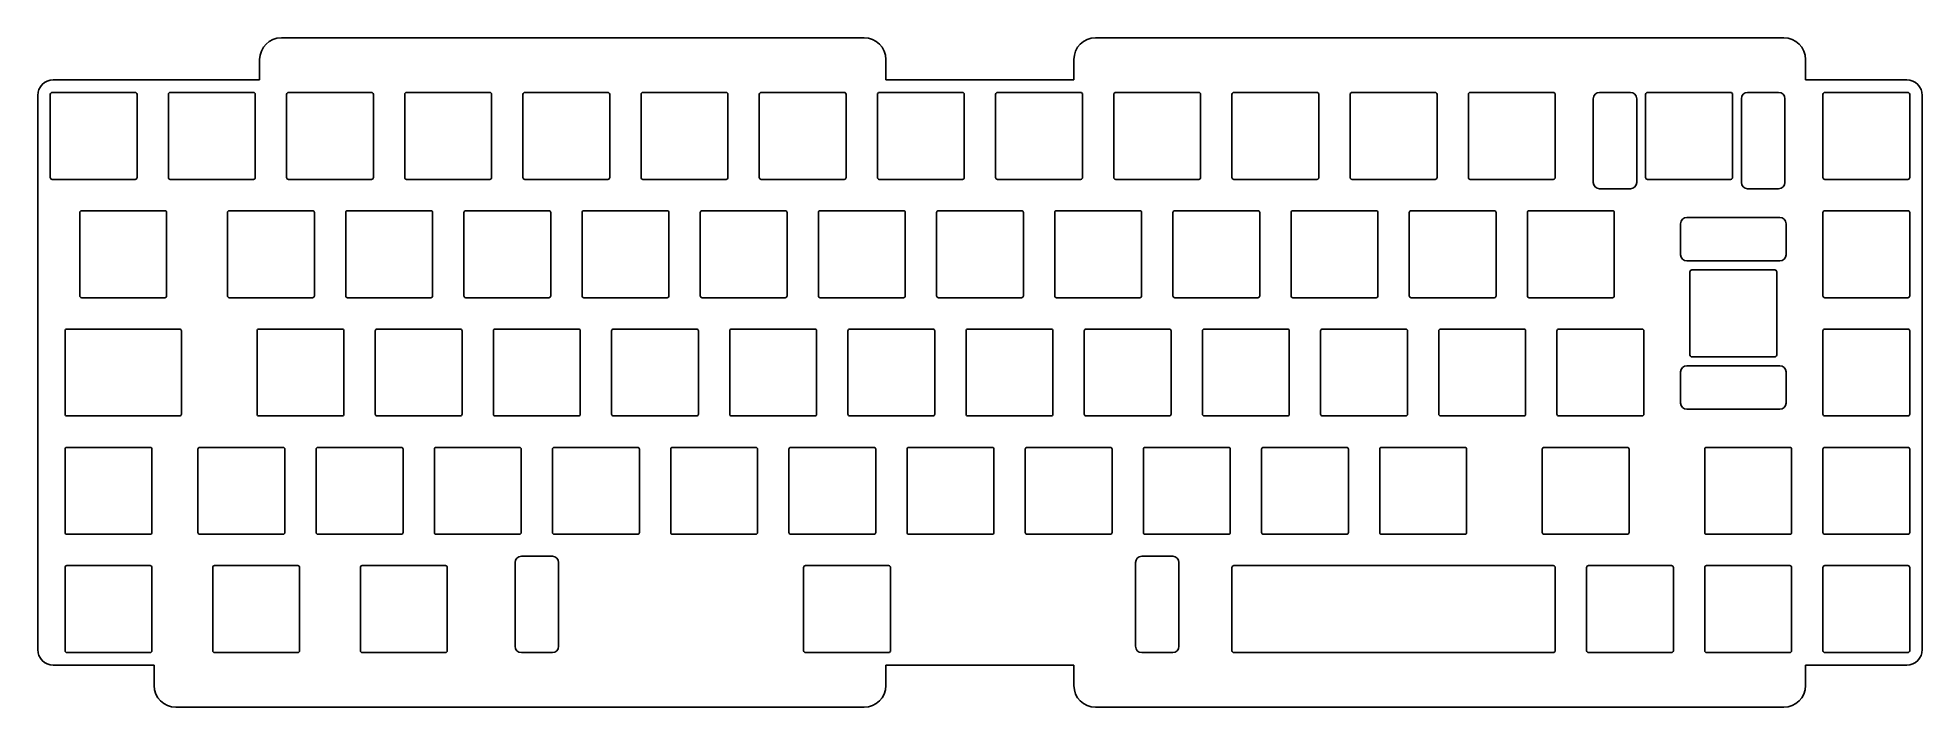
# Model space of a CAD drawing. Header units: millimetres. Extents: x -3 to 300, y -159 to -51.
import ezdxf

# ---------------------------------------------------------------- set-up
doc = ezdxf.new("R2010")
doc.units = ezdxf.units.MM
doc.layers.get('0').update_dxf_attribs({"linetype": 'CONTINUOUS'})

msp = doc.modelspace()

# ---------------------------------------------------------------- linework, layer by layer
for p, q in [((35.9, -51.31), (129.84, -51.31)), ((278.1, -51.31), (167.16, -51.31)), ((32.4, -54.81), (32.4, -58.1)), ((133.34, -54.81), (133.34, -58.1)), ((163.66, -54.81), (163.66, -58.1)), ((281.6, -54.81), (281.6, -58.1)), ((-3.38, -60.6), (-3.38, -149.85)), ((-1.36, -73.83), (-1.36, -60.43)), ((-1.06, -60.13), (12.34, -60.13)), ((-0.88, -58.1), (32.4, -58.1)), ((12.64, -60.43), (12.64, -73.83)), ((17.69, -73.83), (17.69, -60.43)), ((17.99, -60.13), (31.39, -60.13)), ((31.69, -60.43), (31.69, -73.83)), ((36.74, -73.83), (36.74, -60.43)), ((37.04, -60.13), (50.44, -60.13)), ((50.74, -60.43), (50.74, -73.83)), ((55.79, -73.83), (55.79, -60.43)), ((56.09, -60.13), (69.49, -60.13)), ((69.79, -60.43), (69.79, -73.83)), ((74.84, -73.83), (74.84, -60.43)), ((75.14, -60.13), (88.54, -60.13)), ((88.84, -60.43), (88.84, -73.83)), ((93.89, -73.83), (93.89, -60.43)), ((94.19, -60.13), (107.59, -60.13)), ((107.89, -60.43), (107.89, -73.83)), ((112.94, -73.83), (112.94, -60.43)), ((113.24, -60.13), (126.64, -60.13)), ((126.94, -60.43), (126.94, -73.83)), ((131.99, -73.83), (131.99, -60.43)), ((132.29, -60.13), (145.69, -60.13)), ((163.66, -58.1), (133.34, -58.1)), ((145.99, -60.43), (145.99, -73.83)), ((151.04, -73.83), (151.04, -60.43)), ((151.34, -60.13), (164.74, -60.13)), ((165.04, -60.43), (165.04, -73.83)), ((170.09, -73.83), (170.09, -60.43)), ((170.39, -60.13), (183.79, -60.13)), ((184.09, -60.43), (184.09, -73.83)), ((189.14, -73.83), (189.14, -60.43)), ((189.44, -60.13), (202.84, -60.13)), ((203.14, -60.43), (203.14, -73.83)), ((208.19, -73.83), (208.19, -60.43)), ((208.49, -60.13), (221.89, -60.13)), ((222.19, -60.43), (222.19, -73.83)), ((227.24, -73.83), (227.24, -60.43)), ((227.54, -60.13), (240.94, -60.13)), ((241.24, -60.43), (241.24, -73.83)), ((248.38, -60.13), (253.38, -60.13)), ((255.82, -73.83), (255.82, -60.43)), ((256.12, -60.13), (269.52, -60.13)), ((269.82, -60.43), (269.82, -73.83)), ((272.26, -60.13), (277.26, -60.13)), ((297.88, -58.1), (281.6, -58.1)), ((284.39, -73.83), (284.39, -60.43)), ((284.69, -60.13), (298.09, -60.13)), ((297.88, -58.1), (297.92, -58.1)), ((298.39, -60.43), (298.39, -73.83)), ((300.42, -149.85), (300.42, -60.6)), ((247.38, -74.63), (247.38, -61.13)), ((254.38, -61.13), (254.38, -74.63)), ((271.26, -74.63), (271.26, -61.13)), ((278.26, -61.13), (278.26, -74.63)), ((12.34, -74.13), (-1.06, -74.13)), ((31.39, -74.13), (17.99, -74.13)), ((50.44, -74.13), (37.04, -74.13)), ((69.49, -74.13), (56.09, -74.13)), ((88.54, -74.13), (75.14, -74.13)), ((107.59, -74.13), (94.19, -74.13)), ((126.64, -74.13), (113.24, -74.13)), ((145.69, -74.13), (132.29, -74.13)), ((164.74, -74.13), (151.34, -74.13)), ((183.79, -74.13), (170.39, -74.13)), ((202.84, -74.13), (189.44, -74.13)), ((221.89, -74.13), (208.49, -74.13)), ((240.94, -74.13), (227.54, -74.13)), ((253.38, -75.63), (248.38, -75.63)), ((269.52, -74.13), (256.12, -74.13)), ((277.26, -75.63), (272.26, -75.63)), ((298.09, -74.13), (284.69, -74.13)), ((3.41, -92.88), (3.41, -79.48)), ((3.71, -79.18), (17.11, -79.18)), ((17.41, -79.48), (17.41, -92.88)), ((27.22, -92.88), (27.22, -79.48)), ((27.52, -79.18), (40.92, -79.18)), ((41.22, -79.48), (41.22, -92.88)), ((46.27, -92.88), (46.27, -79.48)), ((46.57, -79.18), (59.97, -79.18)), ((60.27, -79.48), (60.27, -92.88)), ((65.32, -92.88), (65.32, -79.48)), ((65.62, -79.18), (79.02, -79.18)), ((79.32, -79.48), (79.32, -92.88)), ((84.37, -92.88), (84.37, -79.48)), ((84.67, -79.18), (98.07, -79.18)), ((98.37, -79.48), (98.37, -92.88)), ((103.42, -92.88), (103.42, -79.48)), ((103.72, -79.18), (117.12, -79.18)), ((117.42, -79.48), (117.42, -92.88)), ((122.47, -92.88), (122.47, -79.48)), ((122.77, -79.18), (136.17, -79.18)), ((136.47, -79.48), (136.47, -92.88)), ((141.52, -92.88), (141.52, -79.48)), ((141.82, -79.18), (155.22, -79.18)), ((155.52, -79.48), (155.52, -92.88)), ((160.57, -92.88), (160.57, -79.48)), ((160.87, -79.18), (174.27, -79.18)), ((174.57, -79.48), (174.57, -92.88)), ((179.62, -92.88), (179.62, -79.48)), ((179.92, -79.18), (193.32, -79.18)), ((193.62, -79.48), (193.62, -92.88)), ((198.67, -92.88), (198.67, -79.48)), ((198.97, -79.18), (212.37, -79.18)), ((212.67, -79.48), (212.67, -92.88)), ((217.72, -92.88), (217.72, -79.48)), ((218.02, -79.18), (231.42, -79.18)), ((231.72, -79.48), (231.72, -92.88)), ((236.77, -92.88), (236.77, -79.48)), ((237.07, -79.18), (250.47, -79.18)), ((250.77, -79.48), (250.77, -92.88)), ((261.46, -86.26), (261.46, -81.26)), ((277.46, -80.26), (262.46, -80.26)), ((278.46, -81.26), (278.46, -86.26)), ((284.39, -92.88), (284.39, -79.48)), ((284.69, -79.18), (298.09, -79.18)), ((298.39, -79.48), (298.39, -92.88)), ((262.46, -87.26), (277.46, -87.26)), ((262.96, -102.4), (262.96, -89)), ((263.26, -88.7), (276.66, -88.7)), ((276.96, -89), (276.96, -102.4)), ((17.11, -93.18), (3.71, -93.18)), ((40.92, -93.18), (27.52, -93.18)), ((59.97, -93.18), (46.57, -93.18)), ((79.02, -93.18), (65.62, -93.18)), ((98.07, -93.18), (84.67, -93.18)), ((117.12, -93.18), (103.72, -93.18)), ((136.17, -93.18), (122.77, -93.18)), ((155.22, -93.18), (141.82, -93.18)), ((174.27, -93.18), (160.87, -93.18)), ((193.32, -93.18), (179.92, -93.18)), ((212.37, -93.18), (198.97, -93.18)), ((231.42, -93.18), (218.02, -93.18)), ((250.47, -93.18), (237.07, -93.18)), ((298.09, -93.18), (284.69, -93.18)), ((1.03, -111.93), (1.03, -98.53)), ((1.33, -98.23), (19.49, -98.23)), ((19.79, -98.53), (19.79, -111.93)), ((31.98, -111.93), (31.98, -98.53)), ((32.28, -98.23), (45.68, -98.23)), ((45.98, -98.53), (45.98, -111.93)), ((51.03, -111.93), (51.03, -98.53)), ((51.33, -98.23), (64.73, -98.23)), ((65.03, -98.53), (65.03, -111.93)), ((70.08, -111.93), (70.08, -98.53)), ((70.38, -98.23), (83.78, -98.23)), ((84.08, -98.53), (84.08, -111.93)), ((89.13, -111.93), (89.13, -98.53)), ((89.43, -98.23), (102.83, -98.23)), ((103.13, -98.53), (103.13, -111.93)), ((108.18, -111.93), (108.18, -98.53)), ((108.48, -98.23), (121.88, -98.23)), ((122.18, -98.53), (122.18, -111.93)), ((127.23, -111.93), (127.23, -98.53)), ((127.53, -98.23), (140.93, -98.23)), ((141.23, -98.53), (141.23, -111.93)), ((146.28, -111.93), (146.28, -98.53)), ((146.58, -98.23), (159.98, -98.23)), ((160.28, -98.53), (160.28, -111.93)), ((165.33, -111.93), (165.33, -98.53)), ((165.63, -98.23), (179.03, -98.23)), ((179.33, -98.53), (179.33, -111.93)), ((184.38, -111.93), (184.38, -98.53)), ((184.68, -98.23), (198.08, -98.23)), ((198.38, -98.53), (198.38, -111.93)), ((203.43, -111.93), (203.43, -98.53)), ((203.73, -98.23), (217.13, -98.23)), ((217.43, -98.53), (217.43, -111.93)), ((222.48, -111.93), (222.48, -98.53)), ((222.78, -98.23), (236.18, -98.23)), ((236.48, -98.53), (236.48, -111.93)), ((241.53, -111.93), (241.53, -98.53)), ((241.83, -98.23), (255.23, -98.23)), ((255.53, -98.53), (255.53, -111.93)), ((284.39, -111.93), (284.39, -98.53)), ((284.69, -98.23), (298.09, -98.23)), ((298.39, -98.53), (298.39, -111.93)), ((276.66, -102.7), (263.26, -102.7)), ((261.46, -110.14), (261.46, -105.14)), ((262.46, -104.14), (277.46, -104.14)), ((278.46, -105.14), (278.46, -110.14)), ((19.49, -112.23), (1.33, -112.23)), ((45.68, -112.23), (32.28, -112.23)), ((64.73, -112.23), (51.33, -112.23)), ((83.78, -112.23), (70.38, -112.23)), ((102.83, -112.23), (89.43, -112.23)), ((121.88, -112.23), (108.48, -112.23)), ((140.93, -112.23), (127.53, -112.23)), ((159.98, -112.23), (146.58, -112.23)), ((179.03, -112.23), (165.63, -112.23)), ((198.08, -112.23), (184.68, -112.23)), ((217.13, -112.23), (203.73, -112.23)), ((236.18, -112.23), (222.78, -112.23)), ((255.23, -112.23), (241.83, -112.23)), ((277.46, -111.14), (262.46, -111.14)), ((298.09, -112.23), (284.69, -112.23)), ((1.03, -130.98), (1.03, -117.58)), ((1.33, -117.28), (14.73, -117.28)), ((15.03, -117.58), (15.03, -130.98)), ((22.46, -130.98), (22.46, -117.58)), ((22.76, -117.28), (36.16, -117.28)), ((36.46, -117.58), (36.46, -130.98)), ((41.51, -130.98), (41.51, -117.58)), ((41.81, -117.28), (55.21, -117.28)), ((55.51, -117.58), (55.51, -130.98)), ((60.56, -130.98), (60.56, -117.58)), ((60.86, -117.28), (74.26, -117.28)), ((74.56, -117.58), (74.56, -130.98)), ((79.61, -130.98), (79.61, -117.58)), ((79.91, -117.28), (93.31, -117.28)), ((93.61, -117.58), (93.61, -130.98)), ((98.66, -130.98), (98.66, -117.58)), ((98.96, -117.28), (112.36, -117.28)), ((112.66, -117.58), (112.66, -130.98)), ((117.71, -130.98), (117.71, -117.58)), ((118.01, -117.28), (131.41, -117.28)), ((131.71, -117.58), (131.71, -130.98)), ((136.76, -130.98), (136.76, -117.58)), ((137.06, -117.28), (150.46, -117.28)), ((150.76, -117.58), (150.76, -130.98)), ((155.81, -130.98), (155.81, -117.58)), ((156.11, -117.28), (169.51, -117.28)), ((169.81, -117.58), (169.81, -130.98)), ((174.86, -130.98), (174.86, -117.58)), ((175.16, -117.28), (188.56, -117.28)), ((188.86, -117.58), (188.86, -130.98)), ((193.91, -130.98), (193.91, -117.58)), ((194.21, -117.28), (207.61, -117.28)), ((207.91, -117.58), (207.91, -130.98)), ((212.96, -130.98), (212.96, -117.58)), ((213.26, -117.28), (226.66, -117.28)), ((226.96, -117.58), (226.96, -130.98)), ((239.15, -130.98), (239.15, -117.58)), ((239.45, -117.28), (252.85, -117.28)), ((253.15, -117.58), (253.15, -130.98)), ((265.34, -130.98), (265.34, -117.58)), ((265.64, -117.28), (279.04, -117.28)), ((279.34, -117.58), (279.34, -130.98)), ((284.39, -130.98), (284.39, -117.58)), ((284.69, -117.28), (298.09, -117.28)), ((298.39, -117.58), (298.39, -130.98)), ((14.73, -131.28), (1.33, -131.28)), ((36.16, -131.28), (22.76, -131.28)), ((55.21, -131.28), (41.81, -131.28)), ((74.26, -131.28), (60.86, -131.28)), ((93.31, -131.28), (79.91, -131.28)), ((112.36, -131.28), (98.96, -131.28)), ((131.41, -131.28), (118.01, -131.28)), ((150.46, -131.28), (137.06, -131.28)), ((169.51, -131.28), (156.11, -131.28)), ((188.56, -131.28), (175.16, -131.28)), ((207.61, -131.28), (194.21, -131.28)), ((226.66, -131.28), (213.26, -131.28)), ((252.85, -131.28), (239.45, -131.28)), ((279.04, -131.28), (265.64, -131.28)), ((298.09, -131.28), (284.69, -131.28)), ((1.03, -150.03), (1.03, -136.63)), ((1.33, -136.33), (14.73, -136.33)), ((15.03, -136.63), (15.03, -150.03)), ((24.84, -150.03), (24.84, -136.63)), ((25.14, -136.33), (38.54, -136.33)), ((38.84, -136.63), (38.84, -150.03)), ((48.65, -150.03), (48.65, -136.63)), ((48.95, -136.33), (62.35, -136.33)), ((62.65, -136.63), (62.65, -150.03)), ((73.59, -149.33), (73.59, -135.83)), ((74.59, -134.83), (79.59, -134.83)), ((80.59, -135.83), (80.59, -149.33)), ((120.09, -150.03), (120.09, -136.63)), ((120.39, -136.33), (133.79, -136.33)), ((134.09, -136.63), (134.09, -150.03)), ((173.59, -149.33), (173.59, -135.83)), ((174.59, -134.83), (179.59, -134.83)), ((180.59, -135.83), (180.59, -149.33)), ((189.14, -150.03), (189.14, -136.63)), ((189.44, -136.33), (240.94, -136.33)), ((241.24, -136.63), (241.24, -150.03)), ((246.29, -150.03), (246.29, -136.63)), ((246.59, -136.33), (259.99, -136.33)), ((260.29, -136.63), (260.29, -150.03)), ((265.34, -136.63), (265.34, -150.03)), ((265.64, -136.33), (279.04, -136.33)), ((279.34, -136.63), (279.34, -150.03)), ((284.39, -150.03), (284.39, -136.63)), ((284.69, -136.33), (298.09, -136.33)), ((298.39, -136.63), (298.39, -150.03)), ((14.73, -150.33), (1.33, -150.33)), ((38.54, -150.33), (25.14, -150.33)), ((62.35, -150.33), (48.95, -150.33)), ((79.59, -150.33), (74.59, -150.33)), ((133.79, -150.33), (120.39, -150.33)), ((179.59, -150.33), (174.59, -150.33)), ((240.94, -150.33), (189.44, -150.33)), ((259.99, -150.33), (246.59, -150.33)), ((279.04, -150.33), (265.64, -150.33)), ((298.09, -150.33), (284.69, -150.33)), ((-0.88, -152.35), (15.4, -152.35)), ((15.4, -155.65), (15.4, -152.35)), ((163.66, -152.35), (133.34, -152.35)), ((133.34, -155.65), (133.34, -152.35)), ((163.66, -155.65), (163.66, -152.35)), ((297.88, -152.35), (281.6, -152.35)), ((281.6, -155.65), (281.6, -152.35)), ((297.88, -152.35), (297.92, -152.35)), ((18.9, -159.15), (129.84, -159.15)), ((278.1, -159.15), (167.16, -159.15))]:
    msp.add_line(p, q)
for centre, radius, start, end in [((35.9, -54.81), 3.5, 90, 180), ((129.84, -54.81), 3.5, 0, 90), ((167.16, -54.81), 3.5, 90, 180), ((278.1, -54.81), 3.5, 0, 90), ((-0.88, -60.6), 2.5, 90, 180), ((297.92, -60.6), 2.5, 0, 90), ((-0.88, -149.85), 2.5, 180, 270), ((297.92, -149.85), 2.5, -90, 0), ((18.9, -155.65), 3.5, 180, 270), ((129.84, -155.65), 3.5, -90, 0), ((167.16, -155.65), 3.5, 180, 270), ((278.1, -155.65), 3.5, -90, 0)]:
    msp.add_arc(centre, radius, start, end)
for points in [[(-1.06, -60.13), (-1.22, -60.13), (-1.36, -60.26), (-1.36, -60.43)], [(12.64, -60.43), (12.64, -60.26), (12.51, -60.13), (12.34, -60.13)], [(17.99, -60.13), (17.83, -60.13), (17.69, -60.26), (17.69, -60.43)], [(31.69, -60.43), (31.69, -60.26), (31.56, -60.13), (31.39, -60.13)], [(37.04, -60.13), (36.88, -60.13), (36.74, -60.26), (36.74, -60.43)], [(50.74, -60.43), (50.74, -60.26), (50.61, -60.13), (50.44, -60.13)], [(56.09, -60.13), (55.93, -60.13), (55.79, -60.26), (55.79, -60.43)], [(69.79, -60.43), (69.79, -60.26), (69.66, -60.13), (69.49, -60.13)], [(75.14, -60.13), (74.98, -60.13), (74.84, -60.26), (74.84, -60.43)], [(88.84, -60.43), (88.84, -60.26), (88.71, -60.13), (88.54, -60.13)], [(94.19, -60.13), (94.03, -60.13), (93.89, -60.26), (93.89, -60.43)], [(107.89, -60.43), (107.89, -60.26), (107.76, -60.13), (107.59, -60.13)], [(113.24, -60.13), (113.08, -60.13), (112.94, -60.26), (112.94, -60.43)], [(126.94, -60.43), (126.94, -60.26), (126.81, -60.13), (126.64, -60.13)], [(132.29, -60.13), (132.13, -60.13), (131.99, -60.26), (131.99, -60.43)], [(145.99, -60.43), (145.99, -60.26), (145.86, -60.13), (145.69, -60.13)], [(151.34, -60.13), (151.18, -60.13), (151.04, -60.26), (151.04, -60.43)], [(165.04, -60.43), (165.04, -60.26), (164.91, -60.13), (164.74, -60.13)], [(170.39, -60.13), (170.23, -60.13), (170.09, -60.26), (170.09, -60.43)], [(184.09, -60.43), (184.09, -60.26), (183.96, -60.13), (183.79, -60.13)], [(189.44, -60.13), (189.28, -60.13), (189.14, -60.26), (189.14, -60.43)], [(203.14, -60.43), (203.14, -60.26), (203.01, -60.13), (202.84, -60.13)], [(208.49, -60.13), (208.33, -60.13), (208.19, -60.26), (208.19, -60.43)], [(222.19, -60.43), (222.19, -60.26), (222.06, -60.13), (221.89, -60.13)], [(227.54, -60.13), (227.38, -60.13), (227.24, -60.26), (227.24, -60.43)], [(241.24, -60.43), (241.24, -60.26), (241.11, -60.13), (240.94, -60.13)], [(248.38, -60.13), (247.83, -60.13), (247.38, -60.57), (247.38, -61.13)], [(254.38, -61.13), (254.38, -60.57), (253.93, -60.13), (253.38, -60.13)], [(256.12, -60.13), (255.95, -60.13), (255.82, -60.26), (255.82, -60.43)], [(269.82, -60.43), (269.82, -60.26), (269.69, -60.13), (269.52, -60.13)], [(272.26, -60.13), (271.71, -60.13), (271.26, -60.57), (271.26, -61.13)], [(278.26, -61.13), (278.26, -60.57), (277.81, -60.13), (277.26, -60.13)], [(284.69, -60.13), (284.53, -60.13), (284.39, -60.26), (284.39, -60.43)], [(298.39, -60.43), (298.39, -60.26), (298.26, -60.13), (298.09, -60.13)], [(-1.36, -73.83), (-1.36, -73.99), (-1.22, -74.13), (-1.06, -74.13)], [(12.34, -74.13), (12.51, -74.13), (12.64, -73.99), (12.64, -73.83)], [(17.69, -73.83), (17.69, -73.99), (17.83, -74.13), (17.99, -74.13)], [(31.39, -74.13), (31.56, -74.13), (31.69, -73.99), (31.69, -73.83)], [(36.74, -73.83), (36.74, -73.99), (36.88, -74.13), (37.04, -74.13)], [(50.44, -74.13), (50.61, -74.13), (50.74, -73.99), (50.74, -73.83)], [(55.79, -73.83), (55.79, -73.99), (55.93, -74.13), (56.09, -74.13)], [(69.49, -74.13), (69.66, -74.13), (69.79, -73.99), (69.79, -73.83)], [(74.84, -73.83), (74.84, -73.99), (74.98, -74.13), (75.14, -74.13)], [(88.54, -74.13), (88.71, -74.13), (88.84, -73.99), (88.84, -73.83)], [(93.89, -73.83), (93.89, -73.99), (94.03, -74.13), (94.19, -74.13)], [(107.59, -74.13), (107.76, -74.13), (107.89, -73.99), (107.89, -73.83)], [(112.94, -73.83), (112.94, -73.99), (113.08, -74.13), (113.24, -74.13)], [(126.64, -74.13), (126.81, -74.13), (126.94, -73.99), (126.94, -73.83)], [(131.99, -73.83), (131.99, -73.99), (132.13, -74.13), (132.29, -74.13)], [(145.69, -74.13), (145.86, -74.13), (145.99, -73.99), (145.99, -73.83)], [(151.04, -73.83), (151.04, -73.99), (151.18, -74.13), (151.34, -74.13)], [(164.74, -74.13), (164.91, -74.13), (165.04, -73.99), (165.04, -73.83)], [(170.09, -73.83), (170.09, -73.99), (170.23, -74.13), (170.39, -74.13)], [(183.79, -74.13), (183.96, -74.13), (184.09, -73.99), (184.09, -73.83)], [(189.14, -73.83), (189.14, -73.99), (189.28, -74.13), (189.44, -74.13)], [(202.84, -74.13), (203.01, -74.13), (203.14, -73.99), (203.14, -73.83)], [(208.19, -73.83), (208.19, -73.99), (208.33, -74.13), (208.49, -74.13)], [(221.89, -74.13), (222.06, -74.13), (222.19, -73.99), (222.19, -73.83)], [(227.24, -73.83), (227.24, -73.99), (227.38, -74.13), (227.54, -74.13)], [(240.94, -74.13), (241.11, -74.13), (241.24, -73.99), (241.24, -73.83)], [(247.38, -74.63), (247.38, -75.18), (247.83, -75.63), (248.38, -75.63)], [(253.38, -75.63), (253.93, -75.63), (254.38, -75.18), (254.38, -74.63)], [(255.82, -73.83), (255.82, -73.99), (255.95, -74.13), (256.12, -74.13)], [(269.52, -74.13), (269.69, -74.13), (269.82, -73.99), (269.82, -73.83)], [(271.26, -74.63), (271.26, -75.18), (271.71, -75.63), (272.26, -75.63)], [(277.26, -75.63), (277.81, -75.63), (278.26, -75.18), (278.26, -74.63)], [(284.39, -73.83), (284.39, -73.99), (284.53, -74.13), (284.69, -74.13)], [(298.09, -74.13), (298.26, -74.13), (298.39, -73.99), (298.39, -73.83)], [(3.71, -79.18), (3.54, -79.18), (3.41, -79.31), (3.41, -79.48)], [(17.41, -79.48), (17.41, -79.31), (17.27, -79.18), (17.11, -79.18)], [(27.52, -79.18), (27.35, -79.18), (27.22, -79.31), (27.22, -79.48)], [(41.22, -79.48), (41.22, -79.31), (41.09, -79.18), (40.92, -79.18)], [(46.57, -79.18), (46.4, -79.18), (46.27, -79.31), (46.27, -79.48)], [(60.27, -79.48), (60.27, -79.31), (60.14, -79.18), (59.97, -79.18)], [(65.62, -79.18), (65.45, -79.18), (65.32, -79.31), (65.32, -79.48)], [(79.32, -79.48), (79.32, -79.31), (79.19, -79.18), (79.02, -79.18)], [(84.67, -79.18), (84.5, -79.18), (84.37, -79.31), (84.37, -79.48)], [(98.37, -79.48), (98.37, -79.31), (98.24, -79.18), (98.07, -79.18)], [(103.72, -79.18), (103.55, -79.18), (103.42, -79.31), (103.42, -79.48)], [(117.42, -79.48), (117.42, -79.31), (117.29, -79.18), (117.12, -79.18)], [(122.77, -79.18), (122.6, -79.18), (122.47, -79.31), (122.47, -79.48)], [(136.47, -79.48), (136.47, -79.31), (136.34, -79.18), (136.17, -79.18)], [(141.82, -79.18), (141.65, -79.18), (141.52, -79.31), (141.52, -79.48)], [(155.52, -79.48), (155.52, -79.31), (155.39, -79.18), (155.22, -79.18)], [(160.87, -79.18), (160.7, -79.18), (160.57, -79.31), (160.57, -79.48)], [(174.57, -79.48), (174.57, -79.31), (174.44, -79.18), (174.27, -79.18)], [(179.92, -79.18), (179.75, -79.18), (179.62, -79.31), (179.62, -79.48)], [(193.62, -79.48), (193.62, -79.31), (193.49, -79.18), (193.32, -79.18)], [(198.97, -79.18), (198.8, -79.18), (198.67, -79.31), (198.67, -79.48)], [(212.67, -79.48), (212.67, -79.31), (212.54, -79.18), (212.37, -79.18)], [(218.02, -79.18), (217.85, -79.18), (217.72, -79.31), (217.72, -79.48)], [(231.72, -79.48), (231.72, -79.31), (231.59, -79.18), (231.42, -79.18)], [(237.07, -79.18), (236.9, -79.18), (236.77, -79.31), (236.77, -79.48)], [(250.77, -79.48), (250.77, -79.31), (250.64, -79.18), (250.47, -79.18)], [(262.46, -80.26), (261.91, -80.26), (261.46, -80.71), (261.46, -81.26)], [(278.46, -81.26), (278.46, -80.71), (278.02, -80.26), (277.46, -80.26)], [(284.69, -79.18), (284.53, -79.18), (284.39, -79.31), (284.39, -79.48)], [(298.39, -79.48), (298.39, -79.31), (298.26, -79.18), (298.09, -79.18)], [(261.46, -86.26), (261.46, -86.82), (261.91, -87.26), (262.46, -87.26)], [(277.46, -87.26), (278.02, -87.26), (278.46, -86.82), (278.46, -86.26)], [(263.26, -88.7), (263.1, -88.7), (262.96, -88.84), (262.96, -89)], [(276.96, -89), (276.96, -88.84), (276.83, -88.7), (276.66, -88.7)], [(3.41, -92.88), (3.41, -93.04), (3.54, -93.18), (3.71, -93.18)], [(17.11, -93.18), (17.27, -93.18), (17.41, -93.04), (17.41, -92.88)], [(27.22, -92.88), (27.22, -93.04), (27.35, -93.18), (27.52, -93.18)], [(40.92, -93.18), (41.09, -93.18), (41.22, -93.04), (41.22, -92.88)], [(46.27, -92.88), (46.27, -93.04), (46.4, -93.18), (46.57, -93.18)], [(59.97, -93.18), (60.14, -93.18), (60.27, -93.04), (60.27, -92.88)], [(65.32, -92.88), (65.32, -93.04), (65.45, -93.18), (65.62, -93.18)], [(79.02, -93.18), (79.19, -93.18), (79.32, -93.04), (79.32, -92.88)], [(84.37, -92.88), (84.37, -93.04), (84.5, -93.18), (84.67, -93.18)], [(98.07, -93.18), (98.24, -93.18), (98.37, -93.04), (98.37, -92.88)], [(103.42, -92.88), (103.42, -93.04), (103.55, -93.18), (103.72, -93.18)], [(117.12, -93.18), (117.29, -93.18), (117.42, -93.04), (117.42, -92.88)], [(122.47, -92.88), (122.47, -93.04), (122.6, -93.18), (122.77, -93.18)], [(136.17, -93.18), (136.34, -93.18), (136.47, -93.04), (136.47, -92.88)], [(141.52, -92.88), (141.52, -93.04), (141.65, -93.18), (141.82, -93.18)], [(155.22, -93.18), (155.39, -93.18), (155.52, -93.04), (155.52, -92.88)], [(160.57, -92.88), (160.57, -93.04), (160.7, -93.18), (160.87, -93.18)], [(174.27, -93.18), (174.44, -93.18), (174.57, -93.04), (174.57, -92.88)], [(179.62, -92.88), (179.62, -93.04), (179.75, -93.18), (179.92, -93.18)], [(193.32, -93.18), (193.49, -93.18), (193.62, -93.04), (193.62, -92.88)], [(198.67, -92.88), (198.67, -93.04), (198.8, -93.18), (198.97, -93.18)], [(212.37, -93.18), (212.54, -93.18), (212.67, -93.04), (212.67, -92.88)], [(217.72, -92.88), (217.72, -93.04), (217.85, -93.18), (218.02, -93.18)], [(231.42, -93.18), (231.59, -93.18), (231.72, -93.04), (231.72, -92.88)], [(236.77, -92.88), (236.77, -93.04), (236.9, -93.18), (237.07, -93.18)], [(250.47, -93.18), (250.64, -93.18), (250.77, -93.04), (250.77, -92.88)], [(284.39, -92.88), (284.39, -93.04), (284.53, -93.18), (284.69, -93.18)], [(298.09, -93.18), (298.26, -93.18), (298.39, -93.04), (298.39, -92.88)], [(1.33, -98.23), (1.16, -98.23), (1.03, -98.36), (1.03, -98.53)], [(19.79, -98.53), (19.79, -98.36), (19.65, -98.23), (19.49, -98.23)], [(32.28, -98.23), (32.12, -98.23), (31.98, -98.36), (31.98, -98.53)], [(45.98, -98.53), (45.98, -98.36), (45.85, -98.23), (45.68, -98.23)], [(51.33, -98.23), (51.17, -98.23), (51.03, -98.36), (51.03, -98.53)], [(65.03, -98.53), (65.03, -98.36), (64.9, -98.23), (64.73, -98.23)], [(70.38, -98.23), (70.22, -98.23), (70.08, -98.36), (70.08, -98.53)], [(84.08, -98.53), (84.08, -98.36), (83.95, -98.23), (83.78, -98.23)], [(89.43, -98.23), (89.27, -98.23), (89.13, -98.36), (89.13, -98.53)], [(103.13, -98.53), (103.13, -98.36), (103, -98.23), (102.83, -98.23)], [(108.48, -98.23), (108.32, -98.23), (108.18, -98.36), (108.18, -98.53)], [(122.18, -98.53), (122.18, -98.36), (122.05, -98.23), (121.88, -98.23)], [(127.53, -98.23), (127.37, -98.23), (127.23, -98.36), (127.23, -98.53)], [(141.23, -98.53), (141.23, -98.36), (141.1, -98.23), (140.93, -98.23)], [(146.58, -98.23), (146.42, -98.23), (146.28, -98.36), (146.28, -98.53)], [(160.28, -98.53), (160.28, -98.36), (160.15, -98.23), (159.98, -98.23)], [(165.63, -98.23), (165.47, -98.23), (165.33, -98.36), (165.33, -98.53)], [(179.33, -98.53), (179.33, -98.36), (179.2, -98.23), (179.03, -98.23)], [(184.68, -98.23), (184.52, -98.23), (184.38, -98.36), (184.38, -98.53)], [(198.38, -98.53), (198.38, -98.36), (198.25, -98.23), (198.08, -98.23)], [(203.73, -98.23), (203.57, -98.23), (203.43, -98.36), (203.43, -98.53)], [(217.43, -98.53), (217.43, -98.36), (217.3, -98.23), (217.13, -98.23)], [(222.78, -98.23), (222.62, -98.23), (222.48, -98.36), (222.48, -98.53)], [(236.48, -98.53), (236.48, -98.36), (236.35, -98.23), (236.18, -98.23)], [(241.83, -98.23), (241.67, -98.23), (241.53, -98.36), (241.53, -98.53)], [(255.53, -98.53), (255.53, -98.36), (255.4, -98.23), (255.23, -98.23)], [(284.69, -98.23), (284.53, -98.23), (284.39, -98.36), (284.39, -98.53)], [(298.39, -98.53), (298.39, -98.36), (298.26, -98.23), (298.09, -98.23)], [(262.96, -102.4), (262.96, -102.57), (263.1, -102.7), (263.26, -102.7)], [(276.66, -102.7), (276.83, -102.7), (276.96, -102.57), (276.96, -102.4)], [(262.46, -104.14), (261.91, -104.14), (261.46, -104.59), (261.46, -105.14)], [(278.46, -105.14), (278.46, -104.59), (278.02, -104.14), (277.46, -104.14)], [(1.03, -111.93), (1.03, -112.09), (1.16, -112.23), (1.33, -112.23)], [(19.49, -112.23), (19.65, -112.23), (19.79, -112.09), (19.79, -111.93)], [(31.98, -111.93), (31.98, -112.09), (32.12, -112.23), (32.28, -112.23)], [(45.68, -112.23), (45.85, -112.23), (45.98, -112.09), (45.98, -111.93)], [(51.03, -111.93), (51.03, -112.09), (51.17, -112.23), (51.33, -112.23)], [(64.73, -112.23), (64.9, -112.23), (65.03, -112.09), (65.03, -111.93)], [(70.08, -111.93), (70.08, -112.09), (70.22, -112.23), (70.38, -112.23)], [(83.78, -112.23), (83.95, -112.23), (84.08, -112.09), (84.08, -111.93)], [(89.13, -111.93), (89.13, -112.09), (89.27, -112.23), (89.43, -112.23)], [(102.83, -112.23), (103, -112.23), (103.13, -112.09), (103.13, -111.93)], [(108.18, -111.93), (108.18, -112.09), (108.32, -112.23), (108.48, -112.23)], [(121.88, -112.23), (122.05, -112.23), (122.18, -112.09), (122.18, -111.93)], [(127.23, -111.93), (127.23, -112.09), (127.37, -112.23), (127.53, -112.23)], [(140.93, -112.23), (141.1, -112.23), (141.23, -112.09), (141.23, -111.93)], [(146.28, -111.93), (146.28, -112.09), (146.42, -112.23), (146.58, -112.23)], [(159.98, -112.23), (160.15, -112.23), (160.28, -112.09), (160.28, -111.93)], [(165.33, -111.93), (165.33, -112.09), (165.47, -112.23), (165.63, -112.23)], [(179.03, -112.23), (179.2, -112.23), (179.33, -112.09), (179.33, -111.93)], [(184.38, -111.93), (184.38, -112.09), (184.52, -112.23), (184.68, -112.23)], [(198.08, -112.23), (198.25, -112.23), (198.38, -112.09), (198.38, -111.93)], [(203.43, -111.93), (203.43, -112.09), (203.57, -112.23), (203.73, -112.23)], [(217.13, -112.23), (217.3, -112.23), (217.43, -112.09), (217.43, -111.93)], [(222.48, -111.93), (222.48, -112.09), (222.62, -112.23), (222.78, -112.23)], [(236.18, -112.23), (236.35, -112.23), (236.48, -112.09), (236.48, -111.93)], [(241.53, -111.93), (241.53, -112.09), (241.67, -112.23), (241.83, -112.23)], [(255.23, -112.23), (255.4, -112.23), (255.53, -112.09), (255.53, -111.93)], [(261.46, -110.14), (261.46, -110.69), (261.91, -111.14), (262.46, -111.14)], [(277.46, -111.14), (278.02, -111.14), (278.46, -110.69), (278.46, -110.14)], [(284.39, -111.93), (284.39, -112.09), (284.53, -112.23), (284.69, -112.23)], [(298.09, -112.23), (298.26, -112.23), (298.39, -112.09), (298.39, -111.93)], [(1.33, -117.28), (1.16, -117.28), (1.03, -117.41), (1.03, -117.58)], [(15.03, -117.58), (15.03, -117.41), (14.89, -117.28), (14.73, -117.28)], [(22.76, -117.28), (22.59, -117.28), (22.46, -117.41), (22.46, -117.58)], [(36.46, -117.58), (36.46, -117.41), (36.32, -117.28), (36.16, -117.28)], [(41.81, -117.28), (41.64, -117.28), (41.51, -117.41), (41.51, -117.58)], [(55.51, -117.58), (55.51, -117.41), (55.37, -117.28), (55.21, -117.28)], [(60.86, -117.28), (60.69, -117.28), (60.56, -117.41), (60.56, -117.58)], [(74.56, -117.58), (74.56, -117.41), (74.42, -117.28), (74.26, -117.28)], [(79.91, -117.28), (79.74, -117.28), (79.61, -117.41), (79.61, -117.58)], [(93.61, -117.58), (93.61, -117.41), (93.47, -117.28), (93.31, -117.28)], [(98.96, -117.28), (98.79, -117.28), (98.66, -117.41), (98.66, -117.58)], [(112.66, -117.58), (112.66, -117.41), (112.52, -117.28), (112.36, -117.28)], [(118.01, -117.28), (117.84, -117.28), (117.71, -117.41), (117.71, -117.58)], [(131.71, -117.58), (131.71, -117.41), (131.57, -117.28), (131.41, -117.28)], [(137.06, -117.28), (136.89, -117.28), (136.76, -117.41), (136.76, -117.58)], [(150.76, -117.58), (150.76, -117.41), (150.62, -117.28), (150.46, -117.28)], [(156.11, -117.28), (155.94, -117.28), (155.81, -117.41), (155.81, -117.58)], [(169.81, -117.58), (169.81, -117.41), (169.67, -117.28), (169.51, -117.28)], [(175.16, -117.28), (174.99, -117.28), (174.86, -117.41), (174.86, -117.58)], [(188.86, -117.58), (188.86, -117.41), (188.72, -117.28), (188.56, -117.28)], [(194.21, -117.28), (194.04, -117.28), (193.91, -117.41), (193.91, -117.58)], [(207.91, -117.58), (207.91, -117.41), (207.77, -117.28), (207.61, -117.28)], [(213.26, -117.28), (213.09, -117.28), (212.96, -117.41), (212.96, -117.58)], [(226.96, -117.58), (226.96, -117.41), (226.82, -117.28), (226.66, -117.28)], [(239.45, -117.28), (239.28, -117.28), (239.15, -117.41), (239.15, -117.58)], [(253.15, -117.58), (253.15, -117.41), (253.02, -117.28), (252.85, -117.28)], [(265.64, -117.28), (265.48, -117.28), (265.34, -117.41), (265.34, -117.58)], [(279.34, -117.58), (279.34, -117.41), (279.21, -117.28), (279.04, -117.28)], [(284.69, -117.28), (284.53, -117.28), (284.39, -117.41), (284.39, -117.58)], [(298.39, -117.58), (298.39, -117.41), (298.26, -117.28), (298.09, -117.28)], [(1.03, -130.98), (1.03, -131.14), (1.16, -131.28), (1.33, -131.28)], [(14.73, -131.28), (14.89, -131.28), (15.03, -131.14), (15.03, -130.98)], [(22.46, -130.98), (22.46, -131.14), (22.59, -131.28), (22.76, -131.28)], [(36.16, -131.28), (36.32, -131.28), (36.46, -131.14), (36.46, -130.98)], [(41.51, -130.98), (41.51, -131.14), (41.64, -131.28), (41.81, -131.28)], [(55.21, -131.28), (55.37, -131.28), (55.51, -131.14), (55.51, -130.98)], [(60.56, -130.98), (60.56, -131.14), (60.69, -131.28), (60.86, -131.28)], [(74.26, -131.28), (74.42, -131.28), (74.56, -131.14), (74.56, -130.98)], [(79.61, -130.98), (79.61, -131.14), (79.74, -131.28), (79.91, -131.28)], [(93.31, -131.28), (93.47, -131.28), (93.61, -131.14), (93.61, -130.98)], [(98.66, -130.98), (98.66, -131.14), (98.79, -131.28), (98.96, -131.28)], [(112.36, -131.28), (112.52, -131.28), (112.66, -131.14), (112.66, -130.98)], [(117.71, -130.98), (117.71, -131.14), (117.84, -131.28), (118.01, -131.28)], [(131.41, -131.28), (131.57, -131.28), (131.71, -131.14), (131.71, -130.98)], [(136.76, -130.98), (136.76, -131.14), (136.89, -131.28), (137.06, -131.28)], [(150.46, -131.28), (150.62, -131.28), (150.76, -131.14), (150.76, -130.98)], [(155.81, -130.98), (155.81, -131.14), (155.94, -131.28), (156.11, -131.28)], [(169.51, -131.28), (169.67, -131.28), (169.81, -131.14), (169.81, -130.98)], [(174.86, -130.98), (174.86, -131.14), (174.99, -131.28), (175.16, -131.28)], [(188.56, -131.28), (188.72, -131.28), (188.86, -131.14), (188.86, -130.98)], [(193.91, -130.98), (193.91, -131.14), (194.04, -131.28), (194.21, -131.28)], [(207.61, -131.28), (207.77, -131.28), (207.91, -131.14), (207.91, -130.98)], [(212.96, -130.98), (212.96, -131.14), (213.09, -131.28), (213.26, -131.28)], [(226.66, -131.28), (226.82, -131.28), (226.96, -131.14), (226.96, -130.98)], [(239.15, -130.98), (239.15, -131.14), (239.28, -131.28), (239.45, -131.28)], [(252.85, -131.28), (253.02, -131.28), (253.15, -131.14), (253.15, -130.98)], [(265.34, -130.98), (265.34, -131.14), (265.48, -131.28), (265.64, -131.28)], [(279.04, -131.28), (279.21, -131.28), (279.34, -131.14), (279.34, -130.98)], [(284.39, -130.98), (284.39, -131.14), (284.53, -131.28), (284.69, -131.28)], [(298.09, -131.28), (298.26, -131.28), (298.39, -131.14), (298.39, -130.98)], [(1.33, -136.33), (1.16, -136.33), (1.03, -136.46), (1.03, -136.63)], [(15.03, -136.63), (15.03, -136.46), (14.89, -136.33), (14.73, -136.33)], [(25.14, -136.33), (24.97, -136.33), (24.84, -136.46), (24.84, -136.63)], [(38.84, -136.63), (38.84, -136.46), (38.7, -136.33), (38.54, -136.33)], [(48.95, -136.33), (48.78, -136.33), (48.65, -136.46), (48.65, -136.63)], [(62.65, -136.63), (62.65, -136.46), (62.52, -136.33), (62.35, -136.33)], [(74.59, -134.83), (74.03, -134.83), (73.59, -135.27), (73.59, -135.83)], [(80.59, -135.83), (80.59, -135.27), (80.14, -134.83), (79.59, -134.83)], [(120.39, -136.33), (120.22, -136.33), (120.09, -136.46), (120.09, -136.63)], [(134.09, -136.63), (134.09, -136.46), (133.95, -136.33), (133.79, -136.33)], [(174.59, -134.83), (174.03, -134.83), (173.59, -135.27), (173.59, -135.83)], [(180.59, -135.83), (180.59, -135.27), (180.14, -134.83), (179.59, -134.83)], [(189.44, -136.33), (189.28, -136.33), (189.14, -136.46), (189.14, -136.63)], [(241.24, -136.63), (241.24, -136.46), (241.11, -136.33), (240.94, -136.33)], [(246.59, -136.33), (246.43, -136.33), (246.29, -136.46), (246.29, -136.63)], [(260.29, -136.63), (260.29, -136.46), (260.16, -136.33), (259.99, -136.33)], [(265.64, -136.33), (265.48, -136.33), (265.34, -136.46), (265.34, -136.63)], [(279.34, -136.63), (279.34, -136.46), (279.21, -136.33), (279.04, -136.33)], [(284.69, -136.33), (284.53, -136.33), (284.39, -136.46), (284.39, -136.63)], [(298.39, -136.63), (298.39, -136.46), (298.26, -136.33), (298.09, -136.33)], [(1.03, -150.03), (1.03, -150.19), (1.16, -150.33), (1.33, -150.33)], [(14.73, -150.33), (14.89, -150.33), (15.03, -150.19), (15.03, -150.03)], [(24.84, -150.03), (24.84, -150.19), (24.97, -150.33), (25.14, -150.33)], [(38.54, -150.33), (38.7, -150.33), (38.84, -150.19), (38.84, -150.03)], [(48.65, -150.03), (48.65, -150.19), (48.78, -150.33), (48.95, -150.33)], [(62.35, -150.33), (62.52, -150.33), (62.65, -150.19), (62.65, -150.03)], [(73.59, -149.33), (73.59, -149.88), (74.03, -150.33), (74.59, -150.33)], [(79.59, -150.33), (80.14, -150.33), (80.59, -149.88), (80.59, -149.33)], [(120.09, -150.03), (120.09, -150.19), (120.22, -150.33), (120.39, -150.33)], [(133.79, -150.33), (133.95, -150.33), (134.09, -150.19), (134.09, -150.03)], [(173.59, -149.33), (173.59, -149.88), (174.03, -150.33), (174.59, -150.33)], [(179.59, -150.33), (180.14, -150.33), (180.59, -149.88), (180.59, -149.33)], [(189.14, -150.03), (189.14, -150.19), (189.28, -150.33), (189.44, -150.33)], [(240.94, -150.33), (241.11, -150.33), (241.24, -150.19), (241.24, -150.03)], [(246.29, -150.03), (246.29, -150.19), (246.43, -150.33), (246.59, -150.33)], [(259.99, -150.33), (260.16, -150.33), (260.29, -150.19), (260.29, -150.03)], [(265.34, -150.03), (265.34, -150.19), (265.48, -150.33), (265.64, -150.33)], [(279.04, -150.33), (279.21, -150.33), (279.34, -150.19), (279.34, -150.03)], [(284.39, -150.03), (284.39, -150.19), (284.53, -150.33), (284.69, -150.33)], [(298.09, -150.33), (298.26, -150.33), (298.39, -150.19), (298.39, -150.03)]]:
    msp.add_open_spline(points, degree=3)

doc.saveas('drawing.dxf')
